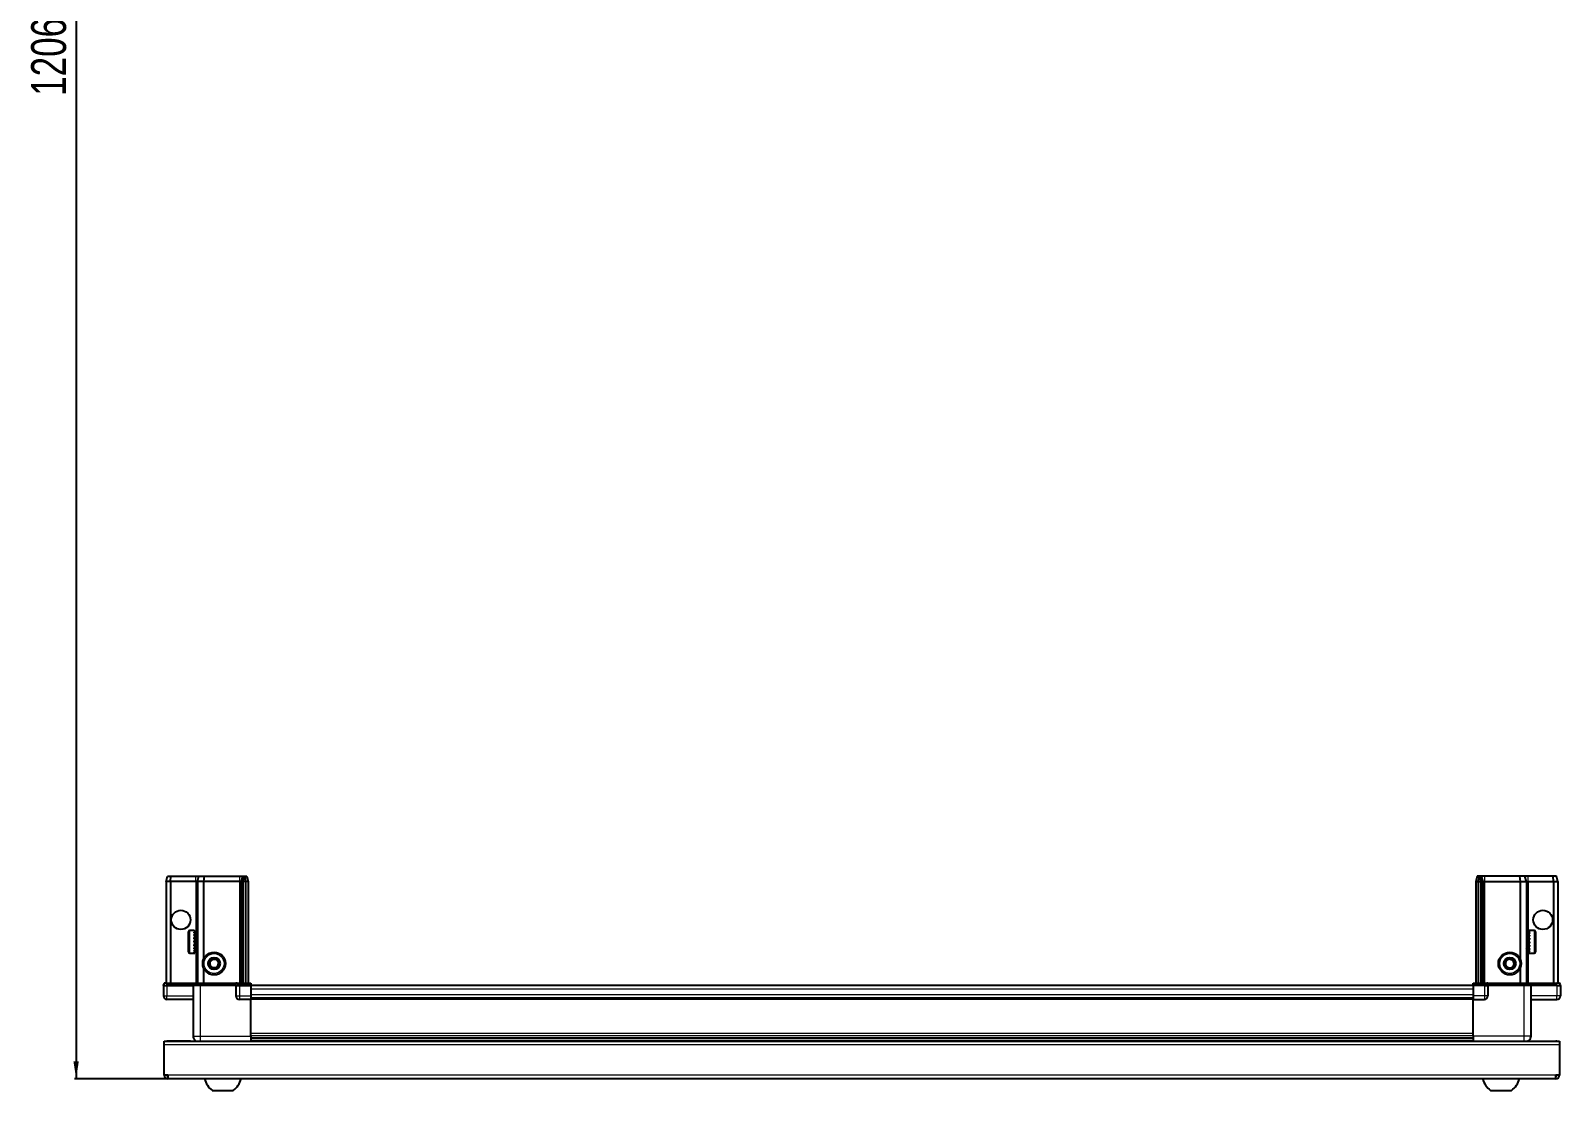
# Model space of a CAD drawing. Header units: millimetres. Extents: x 834 to 4032, y -97 to 1802.
# Drawn here: x 882 to 1758, y -97 to 510 of the extents above; entities that cross this region are included whole.
import ezdxf

# ---------------------------------------------------------------- set-up
doc = ezdxf.new("R2010")
doc.units = ezdxf.units.MM
doc.layers.add('FORMAT', color=7, linetype='Continuous')
doc.styles.add('SLDTEXTSTYLE0', font='TXT', dxfattribs={"width": 0.75})
doc.dimstyles.new('SLDDIMSTYLE0', dxfattribs={"dimtxt": 20, "dimasz": 10, "dimexe": 0, "dimexo": 0.0625, "dimgap": 5, "dimtad": 2, "dimdec": 1, "dimrnd": 1e-09, "dimzin": 12, "dimdsep": 46, "dimtxsty": 'SLDTEXTSTYLE0', "dimsah": 1, "dimcen": 0.09, "dimadec": 0, "dimazin": 3, "dimtfac": 1, "dimtofl": 0, "dimtmove": 0, "dimatfit": 3, "dimfxl": 0, "dimfrac": 2, "dimtolj": 1, "dimtzin": 12, "dimarcsym": 0})

# ---------------------------------------------------------------- blocks, each defined once
blk = doc.blocks.new('_D_8')
at = {"layer": 'FORMAT'}
for p, q in [((959.91, 1116.67), (906.82, 1116.67)), ((907.82, 1116.67), (907.82, -90.03)), ((960.41, -90.03), (906.82, -90.03))]:
    blk.add_line(p, q, dxfattribs=at)
for points in [[(907.82, 1116.67), (906.29, 1106.67), (909.36, 1106.67)], [(907.82, -90.03), (909.36, -80.03), (906.29, -80.03)]]:
    blk.add_solid(points, dxfattribs=at)
at = {"layer": 'FORMAT', "insert": (882.04, 472.68), "char_height": 20, "attachment_point": 1, "rotation": 90, "style": 'SLDTEXTSTYLE0'}
blk.add_mtext('1206,7', dxfattribs=at)

msp = doc.modelspace()

# ---------------------------------------------------------------- linework, layer by layer
at = {"color": 7, "linetype": 'Continuous', "lineweight": 25}
for p, q in [((959.32, 22.97), (960.13, 25.97)), ((961.82, 22.97), (959.32, 22.97)), ((959.32, 22.97), (959.32, -35.33)), ((960.13, 25.97), (961.98, 25.97)), ((961.82, 22.97), (961.98, 25.97)), ((976.32, 22.97), (961.82, 22.97)), ((961.82, 22.97), (961.82, -35.33)), ((961.98, 25.97), (976.32, 25.97)), ((976.32, 25.97), (978.13, 25.97)), ((977.32, 22.97), (976.32, 22.97)), ((977.32, 22.97), (978.13, 25.97)), ((980.82, 22.97), (977.32, 22.97)), ((977.32, 22.97), (977.32, -35.33)), ((978.13, 25.97), (981.16, 25.97)), ((981.16, 25.97), (980.82, 22.97)), ((1001.32, 22.97), (980.82, 22.97)), ((980.82, 22.97), (980.82, -21.53)), ((981.16, 25.97), (1001.32, 25.97)), ((1001.32, 25.97), (1003.13, 25.97)), ((1002.32, 22.97), (1001.32, 22.97)), ((1003.13, 25.97), (1002.32, 22.97)), ((1003.32, 22.97), (1002.32, 22.97)), ((1002.32, 22.97), (1002.32, -35.33)), ((1003.13, 25.97), (1003.87, 25.97)), ((1003.87, 25.97), (1003.32, 22.97)), ((1004.82, 22.97), (1003.32, 22.97)), ((1003.32, 22.97), (1003.32, -35.33)), ((1003.87, 25.97), (1004.37, 25.97)), ((1004.37, 25.97), (1004.82, 22.97)), ((1004.37, 25.97), (1005.52, 25.97)), ((1006.32, 22.97), (1004.82, 22.97)), ((1004.82, 22.97), (1004.82, -35.33)), ((1005.52, 25.97), (1006.32, 22.97)), ((1006.32, 22.97), (1006.32, -35.33)), ((1710.13, 25.97), (1709.32, 22.97)), ((1709.32, 22.97), (1710.82, 22.97)), ((1709.32, 22.97), (1709.32, -35.33)), ((1711.28, 25.97), (1710.13, 25.97)), ((1711.28, 25.97), (1710.82, 22.97)), ((1710.82, 22.97), (1712.32, 22.97)), ((1710.82, 22.97), (1710.82, -35.33)), ((1711.78, 25.97), (1711.28, 25.97)), ((1711.78, 25.97), (1712.32, 22.97)), ((1712.52, 25.97), (1711.78, 25.97)), ((1712.32, 22.97), (1712.32, -35.33)), ((1712.32, 22.97), (1713.32, 22.97)), ((1712.52, 25.97), (1713.32, 22.97)), ((1714.32, 25.97), (1712.52, 25.97)), ((1713.32, 22.97), (1713.32, -35.33)), ((1713.32, 22.97), (1714.32, 22.97)), ((1734.49, 25.97), (1714.32, 25.97)), ((1714.32, 22.97), (1734.82, 22.97)), ((1734.49, 25.97), (1734.82, 22.97)), ((1737.52, 25.97), (1734.49, 25.97)), ((1734.82, 22.97), (1734.82, -21.53)), ((1734.82, 22.97), (1738.32, 22.97)), ((1738.32, 22.97), (1737.52, 25.97)), ((1739.32, 25.97), (1737.52, 25.97)), ((1738.32, 22.97), (1738.32, -35.33)), ((1738.32, 22.97), (1739.32, 22.97)), ((1753.67, 25.97), (1739.32, 25.97)), ((1739.32, 22.97), (1753.82, 22.97)), ((1753.82, 22.97), (1753.67, 25.97)), ((1755.52, 25.97), (1753.67, 25.97)), ((1753.82, 22.97), (1756.32, 22.97)), ((1753.82, 22.97), (1753.82, -35.33)), ((1756.32, 22.97), (1755.52, 25.97)), ((1756.32, 22.97), (1756.32, -35.33)), ((972.12, -17.23), (972.12, -5.83)), ((975.32, -5.03), (972.92, -5.03)), ((975.32, -5.03), (975.32, -5.03)), ((975.32, -5.03), (975.82, -5.03)), ((975.32, -5.22), (975.82, -5.22)), ((975.32, -5.22), (975.32, -5.44)), ((975.32, -5.44), (975.82, -5.44)), ((975.32, -6.02), (975.82, -6.02)), ((975.32, -6.02), (975.32, -6.44)), ((975.32, -6.44), (975.82, -6.44)), ((975.32, -7.35), (975.82, -7.35)), ((975.32, -7.35), (975.32, -7.94)), ((975.32, -7.94), (975.82, -7.94)), ((975.82, -5.22), (975.82, -5.03)), ((975.82, -5.44), (975.82, -5.22)), ((975.82, -6.02), (975.82, -5.44)), ((975.82, -6.44), (975.82, -6.02)), ((975.82, -7.35), (975.82, -6.44)), ((975.92, -7.13), (975.82, -7.13)), ((975.82, -7.94), (975.82, -7.35)), ((975.82, -9.09), (975.82, -7.94)), ((975.92, -15.93), (975.92, -7.13)), ((976.81, -8.22), (976.32, -7.53)), ((976.32, -15.53), (976.32, -7.53)), ((977.29, -7.53), (976.81, -8.22)), ((976.81, -14.84), (976.81, -8.22)), ((977.32, -7.53), (977.29, -7.53)), ((977.29, -15.53), (977.29, -7.53)), ((1738.36, -7.53), (1738.32, -7.53)), ((1738.84, -8.22), (1738.36, -7.53)), ((1738.36, -7.53), (1738.36, -15.53)), ((1739.32, -7.53), (1738.84, -8.22)), ((1738.84, -8.22), (1738.84, -14.84)), ((1739.32, -7.53), (1739.32, -15.53)), ((1739.82, -7.13), (1739.72, -7.13)), ((1739.72, -7.13), (1739.72, -15.93)), ((1742.72, -5.03), (1739.82, -5.03)), ((1740.32, -5.03), (1739.82, -5.03)), ((1739.82, -5.03), (1739.82, -5.08)), ((1739.82, -5.08), (1739.82, -5.36)), ((1740.32, -5.08), (1739.82, -5.08)), ((1740.32, -5.36), (1739.82, -5.36)), ((1739.82, -5.36), (1739.82, -5.63)), ((1740.32, -5.63), (1739.82, -5.63)), ((1739.82, -5.63), (1739.82, -6.3)), ((1740.32, -6.3), (1739.82, -6.3)), ((1739.82, -6.3), (1739.82, -6.77)), ((1739.82, -6.77), (1739.82, -7.75)), ((1740.32, -6.77), (1739.82, -6.77)), ((1740.32, -7.75), (1739.82, -7.75)), ((1739.82, -7.75), (1739.82, -8.37)), ((1739.82, -8.37), (1739.82, -9.57)), ((1740.32, -8.37), (1739.82, -8.37)), ((1740.32, -5.08), (1740.32, -5.03)), ((1740.32, -5.63), (1740.32, -5.36)), ((1740.32, -6.77), (1740.32, -6.3)), ((1740.32, -8.37), (1740.32, -7.75)), ((1743.52, -5.83), (1743.52, -17.23)), ((975.32, -9.09), (975.82, -9.09)), ((975.32, -9.09), (975.32, -9.79)), ((975.32, -9.79), (975.82, -9.79)), ((975.32, -11.07), (975.82, -11.07)), ((975.32, -11.07), (975.32, -11.81)), ((975.32, -11.22), (975.82, -11.22)), ((975.32, -11.72), (975.82, -11.72)), ((975.32, -11.81), (975.82, -11.81)), ((975.32, -13.1), (975.82, -13.1)), ((975.32, -13.1), (975.32, -13.81)), ((975.32, -13.81), (975.82, -13.81)), ((975.32, -14.97), (975.82, -14.97)), ((975.32, -14.97), (975.32, -15.58)), ((975.32, -15.58), (975.82, -15.58)), ((975.32, -16.51), (975.82, -16.51)), ((975.32, -16.51), (975.32, -16.95)), ((975.32, -16.95), (975.82, -16.95)), ((975.82, -9.79), (975.82, -9.09)), ((975.82, -11.07), (975.82, -9.79)), ((975.82, -11.22), (975.82, -11.07)), ((975.82, -11.81), (975.82, -11.72)), ((975.82, -13.1), (975.82, -11.81)), ((975.82, -13.81), (975.82, -13.1)), ((975.82, -14.97), (975.82, -13.81)), ((975.82, -15.58), (975.82, -14.97)), ((975.82, -16.51), (975.82, -15.58)), ((975.82, -15.93), (975.92, -15.93)), ((975.82, -16.95), (975.82, -16.51)), ((975.82, -17.55), (975.82, -16.95)), ((976.32, -15.53), (976.81, -14.84)), ((976.81, -14.84), (977.29, -15.53)), ((977.29, -15.53), (977.32, -15.53)), ((1738.32, -15.53), (1738.36, -15.53)), ((1738.36, -15.53), (1738.84, -14.84)), ((1738.84, -14.84), (1739.32, -15.53)), ((1739.72, -15.93), (1739.82, -15.93)), ((1740.32, -9.57), (1739.82, -9.57)), ((1739.82, -9.57), (1739.82, -10.2)), ((1740.32, -10.2), (1739.82, -10.2)), ((1739.82, -10.28), (1739.82, -11.58)), ((1740.32, -10.28), (1739.82, -10.28)), ((1740.32, -11.58), (1739.82, -11.58)), ((1740.32, -12.06), (1739.82, -12.06)), ((1739.82, -12.06), (1739.82, -12.31)), ((1739.82, -12.31), (1739.82, -13.58)), ((1740.32, -12.31), (1739.82, -12.31)), ((1740.32, -13.58), (1739.82, -13.58)), ((1739.82, -13.58), (1739.82, -14.27)), ((1739.82, -14.27), (1739.82, -15.39)), ((1740.32, -14.27), (1739.82, -14.27)), ((1740.32, -15.39), (1739.82, -15.39)), ((1739.82, -15.39), (1739.82, -15.96)), ((1739.82, -15.96), (1739.82, -16.82)), ((1740.32, -15.96), (1739.82, -15.96)), ((1740.32, -16.82), (1739.82, -16.82)), ((1739.82, -16.82), (1739.82, -17.21)), ((1739.82, -17.21), (1739.82, -17.72)), ((1740.32, -17.21), (1739.82, -17.21)), ((1740.32, -10.28), (1740.32, -9.57)), ((1740.32, -12.31), (1740.32, -11.58)), ((1740.32, -14.27), (1740.32, -13.58)), ((1740.32, -15.96), (1740.32, -15.39)), ((1740.32, -17.21), (1740.32, -16.82)), ((972.92, -18.03), (975.32, -18.03)), ((975.32, -17.55), (975.82, -17.55)), ((975.32, -17.55), (975.32, -17.79)), ((975.32, -17.79), (975.82, -17.79)), ((975.32, -18.01), (975.82, -18.01)), ((975.32, -18.01), (975.32, -18.03)), ((975.32, -18.02), (975.82, -18.02)), ((975.82, -17.79), (975.82, -17.55)), ((975.82, -18.01), (975.82, -17.79)), ((975.82, -18.02), (975.82, -18.01)), ((1740.32, -17.72), (1739.82, -17.72)), ((1739.82, -17.72), (1739.82, -17.91)), ((1739.82, -17.91), (1739.82, -18.03)), ((1740.32, -17.91), (1739.82, -17.91)), ((1739.82, -18.03), (1742.72, -18.03)), ((1740.32, -17.91), (1740.32, -17.72)), ((980.82, -26.53), (980.82, -35.33)), ((1734.82, -26.53), (1734.82, -35.33)), ((958.32, -35.33), (957.82, -36.19)), ((957.82, -36.53), (957.82, -36.19)), ((957.82, -36.53), (959.82, -36.53)), ((957.82, -36.53), (957.82, -42.53)), ((959.82, -35.33), (958.32, -35.33)), ((959.82, -35.33), (974.62, -35.33)), ((974.62, -36.53), (959.82, -36.53)), ((959.82, -36.53), (974.62, -36.53)), ((974.62, -35.33), (974.82, -35.33)), ((974.82, -36.53), (974.62, -36.53)), ((974.82, -36.53), (974.82, -35.33)), ((974.82, -35.33), (978.82, -35.33)), ((978.82, -36.53), (974.82, -36.53)), ((974.82, -36.53), (974.82, -65.53)), ((978.82, -35.33), (999.12, -35.33)), ((999.12, -36.53), (978.82, -36.53)), ((999.12, -35.33), (999.32, -35.33)), ((999.32, -36.53), (999.12, -36.53)), ((999.32, -36.53), (999.32, -35.33)), ((1000, -35.33), (999.32, -35.33)), ((999.32, -36.53), (1001.32, -36.53)), ((999.32, -36.53), (999.32, -42.53)), ((1000, -35.33), (1007.82, -35.33)), ((1007.82, -36.19), (1001.32, -36.19)), ((1007.82, -36.53), (1001.32, -36.53)), ((1001.32, -36.53), (1007.82, -36.53)), ((1007.82, -35.33), (1007.82, -36.19)), ((1007.82, -36.19), (1007.82, -36.19)), ((1007.82, -36.53), (1007.82, -36.19)), ((1007.82, -36.53), (1007.82, -36.53)), ((1007.82, -36.53), (1007.82, -42.53)), ((1707.82, -36.68), (1007.82, -36.68)), ((1007.82, -42.53), (1007.82, -44.53)), ((1707.82, -35.33), (1715.65, -35.33)), ((1707.82, -36.19), (1707.82, -35.33)), ((1707.82, -36.53), (1707.82, -36.19)), ((1714.32, -36.19), (1707.82, -36.19)), ((1714.32, -36.53), (1707.82, -36.53)), ((1707.82, -36.53), (1707.82, -42.53)), ((1707.82, -42.53), (1707.82, -44.53)), ((1714.32, -36.53), (1716.32, -36.53)), ((1716.32, -36.53), (1714.32, -36.53)), ((1716.32, -35.33), (1715.65, -35.33)), ((1716.32, -36.53), (1716.32, -35.33)), ((1716.32, -35.33), (1716.52, -35.33)), ((1716.52, -36.53), (1716.32, -36.53)), ((1716.32, -36.53), (1716.32, -42.53)), ((1716.52, -35.33), (1736.82, -35.33)), ((1736.82, -36.53), (1716.52, -36.53)), ((1736.82, -35.33), (1740.82, -35.33)), ((1740.82, -36.53), (1736.82, -36.53)), ((1740.82, -36.53), (1740.82, -35.33)), ((1740.82, -35.33), (1741.02, -35.33)), ((1741.02, -36.53), (1740.82, -36.53)), ((1740.82, -36.53), (1740.82, -65.53)), ((1741.02, -35.33), (1755.82, -35.33)), ((1755.82, -36.53), (1741.02, -36.53)), ((1757.32, -35.33), (1755.82, -35.33)), ((1755.82, -36.53), (1757.82, -36.53)), ((1757.82, -36.19), (1757.32, -35.33)), ((1757.82, -36.19), (1757.32, -35.33)), ((1757.82, -36.53), (1757.82, -36.19)), ((1757.82, -36.53), (1757.82, -36.19)), ((1757.82, -36.53), (1757.82, -36.53)), ((1757.82, -36.53), (1757.82, -42.53)), ((974.82, -44.53), (959.82, -44.53)), ((1007.82, -44.53), (1001.32, -44.53)), ((1707.82, -43.88), (1007.82, -43.88)), ((1007.82, -65.53), (1007.82, -44.53)), ((1707.82, -44.53), (1714.32, -44.53)), ((1707.82, -65.53), (1707.82, -44.53)), ((1740.82, -44.53), (1755.82, -44.53)), ((958.32, -68.53), (1757.32, -68.53)), ((958.32, -70.63), (958.32, -68.53)), ((973.32, -68.43), (960.42, -68.43)), ((973.32, -68.43), (973.32, -68.53)), ((1007.82, -66.55), (1707.82, -66.55)), ((1007.82, -66.59), (1707.82, -66.59)), ((1031.7, -68.38), (1007.82, -68.38)), ((1026.32, -68.53), (1026.32, -68.38)), ((1026.36, -68.53), (1026.36, -68.38)), ((1026.63, -68.53), (1026.63, -68.38)), ((1026.9, -68.53), (1026.9, -68.38)), ((1027.55, -68.53), (1027.55, -68.38)), ((1028.01, -68.53), (1028.01, -68.38)), ((1028.98, -68.53), (1028.98, -68.38)), ((1029.6, -68.53), (1029.6, -68.38)), ((1030.78, -68.53), (1030.78, -68.38)), ((1031.44, -68.53), (1031.44, -68.38)), ((1031.5, -68.53), (1031.5, -68.38)), ((1032.79, -68.38), (1031.7, -68.38)), ((1033.52, -68.38), (1032.79, -68.38)), ((1032.79, -68.53), (1032.79, -68.38)), ((1032.79, -68.38), (1032.79, -68.38)), ((1032.8, -68.53), (1032.8, -68.38)), ((1033.3, -68.53), (1033.3, -68.38)), ((1033.53, -68.38), (1033.52, -68.38)), ((1033.53, -68.53), (1033.53, -68.38)), ((1033.95, -68.38), (1033.53, -68.38)), ((1681.7, -68.38), (1033.95, -68.38)), ((1034.8, -68.53), (1034.8, -68.38)), ((1035.49, -68.53), (1035.49, -68.38)), ((1036.62, -68.53), (1036.62, -68.38)), ((1037.19, -68.53), (1037.19, -68.38)), ((1038.06, -68.53), (1038.06, -68.38)), ((1038.47, -68.53), (1038.47, -68.38)), ((1039, -68.53), (1039, -68.38)), ((1039.19, -68.53), (1039.19, -68.38)), ((1039.32, -68.53), (1039.32, -68.38)), ((1676.33, -68.53), (1676.33, -68.38)), ((1676.5, -68.53), (1676.5, -68.38)), ((1676.71, -68.53), (1676.71, -68.38)), ((1677.27, -68.53), (1677.27, -68.38)), ((1677.69, -68.53), (1677.69, -68.38)), ((1678.58, -68.53), (1678.58, -68.38)), ((1679.17, -68.53), (1679.17, -68.38)), ((1680.31, -68.53), (1680.31, -68.38)), ((1681.01, -68.53), (1681.01, -68.38)), ((1682.29, -68.38), (1681.7, -68.38)), ((1683.02, -68.38), (1682.29, -68.38)), ((1682.29, -68.53), (1682.29, -68.38)), ((1682.29, -68.38), (1682.29, -68.38)), ((1682.46, -68.53), (1682.46, -68.38)), ((1682.96, -68.53), (1682.96, -68.38)), ((1683.03, -68.38), (1683.02, -68.38)), ((1683.03, -68.53), (1683.03, -68.38)), ((1683.95, -68.38), (1683.03, -68.38)), ((1707.82, -68.38), (1683.95, -68.38)), ((1684.32, -68.53), (1684.32, -68.38)), ((1685.02, -68.53), (1685.02, -68.38)), ((1686.2, -68.53), (1686.2, -68.38)), ((1686.81, -68.53), (1686.81, -68.38)), ((1687.75, -68.53), (1687.75, -68.38)), ((1688.2, -68.53), (1688.2, -68.38)), ((1688.82, -68.53), (1688.82, -68.38)), ((1689.07, -68.53), (1689.07, -68.38)), ((1689.3, -68.53), (1689.3, -68.38)), ((1689.32, -68.53), (1689.32, -68.38)), ((1742.32, -68.43), (1742.32, -68.53)), ((1742.32, -68.43), (1755.22, -68.43)), ((1757.32, -68.53), (1757.32, -70.63)), ((958.32, -87.93), (958.32, -70.63)), ((1757.32, -70.63), (1757.32, -87.93)), ((960.42, -87.93), (958.32, -87.93)), ((960.42, -87.93), (960.42, -90.03)), ((1755.22, -90.03), (960.42, -90.03)), ((1757.32, -87.93), (1755.22, -87.93)), ((1755.22, -90.03), (1755.22, -87.93)), ((985.82, -96.63), (997.82, -96.63)), ((1717.82, -96.63), (1729.82, -96.63))]:
    msp.add_line(p, q, dxfattribs=at)
at = {"color": 8, "linetype": 'Continuous', "lineweight": 18}
for p, q in [((976.32, 22.97), (976.32, 25.97)), ((976.32, 22.97), (976.32, -7.53)), ((1001.32, 25.97), (1001.32, 22.97)), ((1001.32, 22.97), (1001.32, -35.33)), ((1714.32, 25.97), (1714.32, 22.97)), ((1714.32, 22.97), (1714.32, -35.33)), ((1739.32, 22.97), (1739.32, 25.97)), ((1739.32, 22.97), (1739.32, -7.53)), ((972.92, -18.03), (972.92, -5.03)), ((1742.72, -5.03), (1742.72, -18.03)), ((976.32, -15.53), (976.32, -35.33)), ((1739.32, -15.53), (1739.32, -35.33)), ((957.82, -42.53), (959.82, -42.53)), ((959.82, -36.53), (959.82, -35.33)), ((959.82, -36.53), (959.82, -42.53)), ((959.82, -42.53), (974.82, -42.53)), ((959.82, -44.53), (959.82, -42.53)), ((974.62, -36.53), (974.62, -35.33)), ((978.82, -36.53), (978.82, -35.33)), ((978.82, -36.53), (978.82, -65.53)), ((999.12, -36.53), (999.12, -35.33)), ((999.32, -42.53), (1001.32, -42.53)), ((1001.32, -36.53), (1001.32, -36.19)), ((1001.32, -36.53), (1001.32, -42.53)), ((1001.32, -42.53), (1007.82, -42.53)), ((1001.32, -42.53), (1001.32, -44.53)), ((1007.82, -36.53), (1007.82, -36.19)), ((1707.82, -38.68), (1007.82, -38.68)), ((1707.82, -41.88), (1007.82, -41.88)), ((1714.32, -42.53), (1707.82, -42.53)), ((1714.32, -36.53), (1714.32, -36.19)), ((1714.32, -36.53), (1714.32, -42.53)), ((1716.32, -42.53), (1714.32, -42.53)), ((1714.32, -42.53), (1714.32, -44.53)), ((1716.52, -35.33), (1716.52, -36.53)), ((1736.82, -36.53), (1736.82, -35.33)), ((1736.82, -36.53), (1736.82, -65.53)), ((1755.82, -42.53), (1740.82, -42.53)), ((1741.02, -35.33), (1741.02, -36.53)), ((1755.82, -36.53), (1755.82, -35.33)), ((1755.82, -36.53), (1755.82, -42.53)), ((1757.82, -42.53), (1755.82, -42.53)), ((1755.82, -44.53), (1755.82, -42.53)), ((1707.82, -44.53), (1007.82, -44.53)), ((960.42, -68.53), (960.42, -68.43)), ((978.82, -65.53), (1007.82, -65.53)), ((1007.82, -63.93), (1707.82, -63.93)), ((1707.82, -65.34), (1007.82, -65.34)), ((1007.82, -67.79), (1707.82, -67.79)), ((1736.82, -65.53), (1707.82, -65.53)), ((1755.22, -68.53), (1755.22, -68.43)), ((1757.32, -70.63), (958.32, -70.63)), ((1755.22, -87.93), (960.42, -87.93))]:
    msp.add_line(p, q, dxfattribs=at)
at = {"color": 7, "linetype": 'Continuous', "lineweight": 25, "flags": 128}
for points in [[(960.42, -68.43), (960.01, -68.47), (959.78, -68.53)], [(1755.86, -68.53), (1755.63, -68.47), (1755.22, -68.43)]]:
    msp.add_lwpolyline(points, dxfattribs=at)
at = {"color": 7, "linetype": 'Continuous', "lineweight": 25}
for centre, radius in [((967.82, 0.97), 5.5), ((1747.82, 0.97), 5.5), ((986.82, -24.03), 6.5), ((986.82, -24.03), 3.46), ((1728.82, -24.03), 6.5), ((1728.82, -24.03), 3.46)]:
    msp.add_circle(centre, radius, dxfattribs=at)
at = {"color": 8, "linetype": 'Continuous', "lineweight": 18}
for centre in [(986.82, -24.03), (1728.82, -24.03)]:
    msp.add_circle(centre, 5.7, dxfattribs=at)
at = {"color": 7, "linetype": 'Continuous', "lineweight": 25}
for centre, radius, start, end in [((972.92, -5.83), 0.8, 90, 180), ((976.32, -7.13), 0.4, 180, 270), ((1739.32, -7.13), 0.4, 270, 0), ((1742.72, -5.83), 0.8, 360, 90), ((972.92, -17.23), 0.8, 180, 270), ((976.32, -15.93), 0.4, 90, 180), ((1739.32, -15.93), 0.4, 360, 90), ((1742.72, -17.23), 0.8, 270, 0), ((986.82, -24.03), 2.5, 147.37605, 207.37605), ((986.82, -24.03), 2.5, 207.37605, 267.37605), ((986.82, -24.03), 2.5, 87.37605, 147.37605), ((986.82, -24.03), 2.5, 267.37605, 327.37605), ((986.82, -24.03), 2.5, 27.37605, 87.37605), ((986.82, -24.03), 2.5, 327.37605, 27.37605), ((1728.82, -24.03), 2.5, 134.67671, 194.67671), ((1728.82, -24.03), 2.5, 194.67671, 254.67671), ((1728.82, -24.03), 2.5, 74.67671, 134.67671), ((1728.82, -24.03), 2.5, 254.67671, 314.67671), ((1728.82, -24.03), 2.5, 14.67671, 74.67671), ((1728.82, -24.03), 2.5, 314.67671, 14.67671), ((959.82, -42.53), 2, 180, 270), ((1001.32, -42.53), 2, 180, 270), ((1714.32, -42.53), 2, 270, 0), ((1755.82, -42.53), 2, 270, 0), ((960.42, -87.93), 2.1, 180, 270), ((960.42, -87.93), 0.6, 180, 270), ((992.85, -87), 11.91, 194.70035, 233.8734), ((990.8, -87), 11.91, 306.1266, 345.29965), ((1724.85, -87), 11.91, 194.70035, 233.8734), ((1722.8, -87), 11.91, 306.1266, 345.29965), ((1755.22, -87.93), 2.1, 270, 0), ((1755.22, -87.93), 0.6, 270, 0)]:
    msp.add_arc(centre, radius, start, end, dxfattribs=at)
for centre, start_param, end_param in [((1001.32, -32.73), 2.418858, 3.141593), ((1714.32, -32.73), 3.141593, 3.864327)]:
    msp.add_ellipse(centre, major_axis=(0, 3.46), ratio=0.57735, start_param=start_param, end_param=end_param, dxfattribs=at)
for points, knots in [([(983.94, -23.9), (984.22, -23.46), (984.74, -22.65), (985.26, -21.84), (985.5, -21.46)], [0, 0, 0, 0, 0.534686, 1, 1, 1, 1]), ([(985.27, -26.46), (985.21, -26.35), (984.94, -25.82), (984.48, -24.93), (984.1, -24.2), (983.94, -23.9)], [0, 0, 0, 0, 0.133125, 0.637099, 1, 1, 1, 1]), ([(985.5, -21.46), (986.01, -21.49), (986.98, -21.53), (987.93, -21.58), (988.38, -21.6)], [0, 0, 0, 0, 0.534686, 1, 1, 1, 1]), ([(989.71, -24.16), (989.43, -24.59), (988.91, -25.41), (988.39, -26.22), (988.15, -26.59)], [0, 0, 0, 0, 0.534686, 1, 1, 1, 1]), ([(988.38, -21.6), (988.54, -21.9), (988.92, -22.63), (989.38, -23.52), (989.65, -24.05), (989.71, -24.16)], [0, 0, 0, 0, 0.362901, 0.866875, 1, 1, 1, 1]), ([(1726.04, -23.26), (1726.41, -22.9), (1727.09, -22.22), (1727.78, -21.55), (1728.09, -21.24)], [0, 0, 0, 0, 0.5346859, 1, 1, 1, 1]), ([(1726.77, -26.06), (1726.68, -25.72), (1726.48, -24.93), (1726.22, -23.96), (1726.07, -23.39), (1726.04, -23.26)], [0, 0, 0, 0, 0.362901, 0.866875, 1, 1, 1, 1]), ([(1729.56, -26.82), (1729.06, -26.68), (1728.13, -26.43), (1727.2, -26.18), (1726.77, -26.06)], [0, 0, 0, 0, 0.534686, 1, 1, 1, 1]), ([(1728.09, -21.24), (1728.59, -21.37), (1729.52, -21.63), (1730.45, -21.88), (1730.88, -22)], [0, 0, 0, 0, 0.534686, 1, 1, 1, 1]), ([(1731.61, -24.79), (1731.24, -25.15), (1730.56, -25.83), (1729.87, -26.51), (1729.56, -26.82)], [0, 0, 0, 0, 0.5346859, 1, 1, 1, 1]), ([(1730.88, -22), (1730.91, -22.12), (1731.06, -22.7), (1731.31, -23.66), (1731.52, -24.46), (1731.61, -24.79)], [0, 0, 0, 0, 0.133125, 0.637099, 1, 1, 1, 1]), ([(988.15, -26.59), (987.64, -26.57), (986.67, -26.52), (985.71, -26.48), (985.27, -26.46)], [0, 0, 0, 0, 0.534686, 1, 1, 1, 1]), ([(974.82, -65.53), (974.87, -65.97), (974.94, -66.64), (975.38, -67.46), (975.84, -68.01), (976.24, -68.37), (976.5, -68.5), (976.55, -68.53)], [0, 0, 0, 0, 0.363018, 0.558438, 0.758004, 0.95757, 1, 1, 1, 1]), ([(1007.82, -65.53), (1007.82, -65.92), (1007.82, -66.71), (1007.82, -67.73), (1007.82, -68.36), (1007.82, -68.52), (1007.82, -68.53)], [0, 0, 0, 0, 0.32552, 0.65104, 0.97656, 1, 1, 1, 1]), ([(1707.82, -65.53), (1707.82, -65.92), (1707.82, -66.71), (1707.82, -67.73), (1707.82, -68.36), (1707.82, -68.52), (1707.82, -68.53)], [0, 0, 0, 0, 0.3255201, 0.6510403, 0.9765604, 1, 1, 1, 1]), ([(1740.82, -65.53), (1740.78, -65.97), (1740.71, -66.64), (1740.27, -67.46), (1739.81, -68.01), (1739.41, -68.37), (1739.15, -68.5), (1739.1, -68.53)], [0, 0, 0, 0, 0.363018, 0.558438, 0.758004, 0.95757, 1, 1, 1, 1])]:
    msp.add_open_spline(points, degree=3, knots=knots, dxfattribs=at)
at = {"color": 8, "linetype": 'Continuous', "lineweight": 18}
for points in [[(974.82, -65.53), (974.88, -65.53), (975, -65.53), (975.93, -65.53), (977.25, -65.53), (978.3, -65.53), (978.82, -65.53)], [(1740.82, -65.53), (1740.76, -65.53), (1740.64, -65.53), (1739.72, -65.53), (1738.4, -65.53), (1737.35, -65.53), (1736.82, -65.53)]]:
    msp.add_open_spline(points, degree=3, dxfattribs=at)
for points, knots in [([(978.82, -65.53), (978.82, -65.97), (978.82, -66.64), (978.82, -67.46), (978.82, -68.01), (978.82, -68.37), (978.82, -68.5), (978.82, -68.53)], [0, 0, 0, 0, 0.3630185, 0.5584377, 0.7580039, 0.9575702, 1, 1, 1, 1]), ([(1736.82, -65.53), (1736.82, -65.97), (1736.82, -66.64), (1736.82, -67.46), (1736.82, -68.01), (1736.82, -68.37), (1736.82, -68.5), (1736.82, -68.53)], [0, 0, 0, 0, 0.363018, 0.558438, 0.758004, 0.95757, 1, 1, 1, 1])]:
    msp.add_open_spline(points, degree=3, knots=knots, dxfattribs=at)

# ---------------------------------------------------------------- dimensions: what is measured, and where the dimension line sits
at = {"layer": 'FORMAT'}
dim = msp.add_linear_dim(base=(907.82, -90.03), p1=(959.92, 1116.67), p2=(960.42, -90.03), angle=90, dimstyle='SLDDIMSTYLE0', dxfattribs=at)
dim.commit()
dim.dimension.update_dxf_attribs({"geometry": '_D_8', "text_midpoint": (907.82, 513.32), "dimtype": 160})

doc.saveas('drawing.dxf')
